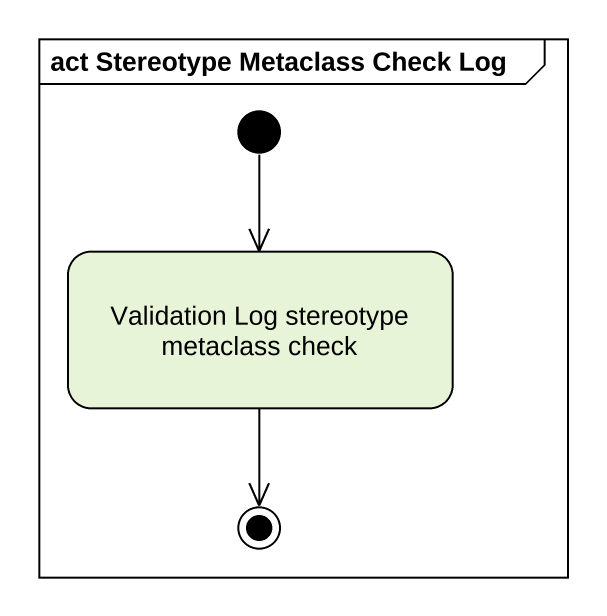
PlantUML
@startuml
mainframe act Stereotype Metaclass Check Log
hide empty description
state "Validation Log stereotype metaclass check" as Validation_Log_stereotype
[*] --> Validation_Log_stereotype
Validation_Log_stereotype --> [*]
@enduml
